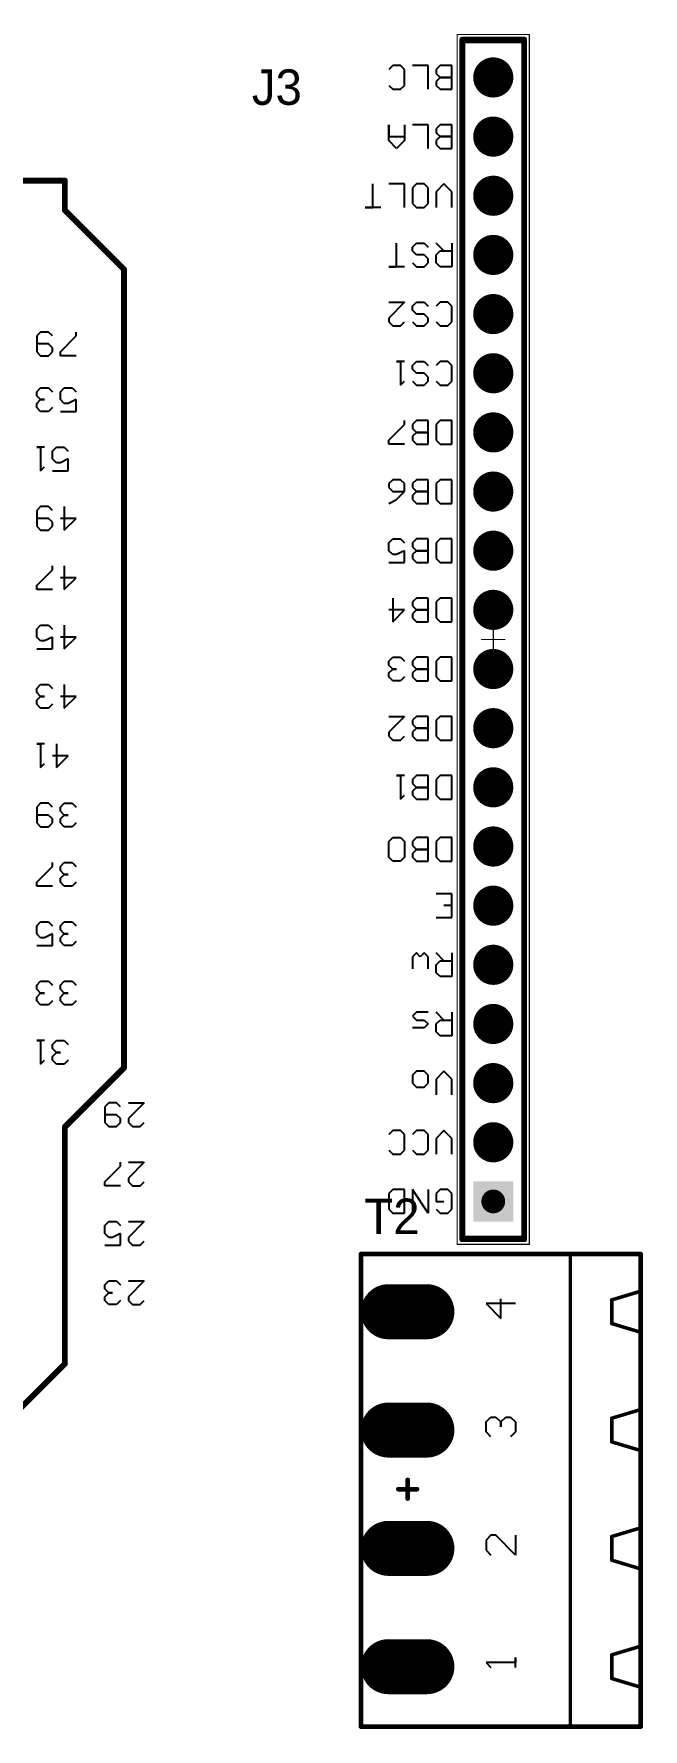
# Model space of a CAD drawing. Header units: millimetres. Extents: x 87 to 293, y -26 to 48.
# Drawn here: x 267.3 to 293.5, y -25.6 to 47.2 of the extents above; entities that cross this region are included whole.
import ezdxf

# ---------------------------------------------------------------- set-up
doc = ezdxf.new("R2010")
doc.units = ezdxf.units.MM
for name, color, linetype in [('BottomLayer', 5, 'Continuous'), ('BottomSolder', 6, 'Continuous'), ('Mechanical13', 56, 'Continuous'), ('Mechanical15', 56, 'Continuous'), ('MultiLayer', 9, 'Continuous'), ('PadHoleLayer', 156, 'Continuous'), ('TopLayer', 1, 'Continuous'), ('TopOverlay', 2, 'Continuous'), ('TopSolder', 216, 'Continuous')]:
    doc.layers.add(name, color=color, linetype=linetype)

# ---------------------------------------------------------------- blocks, each defined once
blk = doc.blocks.new('MSTB_2_5_4_G_5_08_5')
at = {"layer": 'BottomLayer', "const_width": 2.159}
for points in [[(-7.62, 0.826), (-7.62, -0.826)], [(-2.54, 0.826), (-2.54, -0.826)], [(2.54, 0.826), (2.54, -0.826)], [(7.62, 0.826), (7.62, -0.826)]]:
    blk.add_lwpolyline(points, dxfattribs=at)
at = {"layer": 'BottomLayer', "const_width": 1.079}
for points in [[(-8.16, 0.826, 1), (-7.08, 0.826, 1)], [(-3.08, 0.826, 1), (-2, 0.826, 1)], [(2, 0.826, 1), (3.08, 0.826, 1)], [(7.08, 0.826, 1), (8.16, 0.826, 1)], [(-8.16, -0.826, 1), (-7.08, -0.826, 1)], [(-3.08, -0.826, 1), (-2, -0.826, 1)], [(2, -0.826, 1), (3.08, -0.826, 1)], [(7.08, -0.826, 1), (8.16, -0.826, 1)]]:
    blk.add_lwpolyline(points, format="xyb", close=True, dxfattribs=at)
at = {"layer": 'BottomSolder', "const_width": 2.362}
for points in [[(-7.62, 0.826), (-7.62, -0.826)], [(-2.54, 0.826), (-2.54, -0.826)], [(2.54, 0.826), (2.54, -0.826)], [(7.62, 0.826), (7.62, -0.826)]]:
    blk.add_lwpolyline(points, dxfattribs=at)
at = {"layer": 'BottomSolder', "const_width": 1.181}
for points in [[(-8.211, 0.826, 1), (-7.029, 0.826, 1)], [(-3.131, 0.826, 1), (-1.949, 0.826, 1)], [(1.949, 0.826, 1), (3.131, 0.826, 1)], [(7.029, 0.826, 1), (8.211, 0.826, 1)], [(-8.211, -0.826, 1), (-7.029, -0.826, 1)], [(-3.131, -0.826, 1), (-1.949, -0.826, 1)], [(1.949, -0.826, 1), (3.131, -0.826, 1)], [(7.029, -0.826, 1), (8.211, -0.826, 1)]]:
    blk.add_lwpolyline(points, format="xyb", close=True, dxfattribs=at)
at = {"layer": 'Mechanical13', "const_width": 0.152}
for points in [[(-10.2, 2.032), (-10.2, -6.009)], [(-10.2, 2.032), (-8.255, 2.032)], [(-6.985, 2.032), (-3.175, 2.032)], [(-1.905, 2.032), (1.905, 2.032)], [(3.175, 2.032), (6.985, 2.032)], [(8.255, 2.032), (10.1, 2.032)], [(10.1, 2.032), (10.1, -5.909)], [(-10.2, -6.009), (-10.2, -10.033)], [(10.1, -5.909), (10.1, -10.033)], [(-10.1, -6.985), (10.1, -6.985)], [(-8.128, -8.763), (-8.509, -10.033)], [(-8.128, -8.763), (-7.112, -8.763)], [(-7.112, -8.763), (-6.731, -10.033)], [(-3.048, -8.763), (-3.429, -10.033)], [(-3.048, -8.763), (-2.032, -8.763)], [(-2.032, -8.763), (-1.651, -10.033)], [(2.032, -8.763), (1.651, -10.033)], [(2.032, -8.763), (3.048, -8.763)], [(3.048, -8.763), (3.429, -10.033)], [(7.112, -8.763), (6.731, -10.033)], [(7.112, -8.763), (8.128, -8.763)], [(8.128, -8.763), (8.509, -10.033)], [(-10.2, -10.033), (-8.509, -10.033)], [(-8.509, -10.033), (-6.731, -10.033)], [(-6.731, -10.033), (-3.429, -10.033)], [(-3.429, -10.033), (-1.651, -10.033)], [(-1.651, -10.033), (1.651, -10.033)], [(1.651, -10.033), (3.429, -10.033)], [(3.429, -10.033), (6.731, -10.033)], [(6.731, -10.033), (8.509, -10.033)], [(8.509, -10.033), (10.1, -10.033)]]:
    blk.add_lwpolyline(points, dxfattribs=at)
at = {"layer": 'Mechanical13', "const_width": 0.0762}
for points in [[(-10.238, 2.032, 1), (-10.162, 2.032, 1)], [(-10.238, 2.032, 1), (-10.162, 2.032, 1)], [(-8.293, 2.032, 1), (-8.217, 2.032, 1)], [(-7.023, 2.032, 1), (-6.947, 2.032, 1)], [(-3.213, 2.032, 1), (-3.137, 2.032, 1)], [(-1.943, 2.032, 1), (-1.867, 2.032, 1)], [(1.867, 2.032, 1), (1.943, 2.032, 1)], [(3.137, 2.032, 1), (3.213, 2.032, 1)], [(6.947, 2.032, 1), (7.023, 2.032, 1)], [(8.217, 2.032, 1), (8.293, 2.032, 1)], [(10.062, 2.032, 1), (10.138, 2.032, 1)], [(10.062, 2.032, 1), (10.138, 2.032, 1)], [(-10.238, -6.009, 1), (-10.162, -6.009, 1)], [(-10.238, -6.009, 1), (-10.162, -6.009, 1)], [(10.062, -5.909, 1), (10.138, -5.909, 1)], [(10.062, -5.909, 1), (10.138, -5.909, 1)], [(-10.138, -6.985, 1), (-10.062, -6.985, 1)], [(10.062, -6.985, 1), (10.138, -6.985, 1)], [(-8.166, -8.763, 1), (-8.09, -8.763, 1)], [(-8.166, -8.763, 1), (-8.09, -8.763, 1)], [(-7.15, -8.763, 1), (-7.074, -8.763, 1)], [(-7.15, -8.763, 1), (-7.074, -8.763, 1)], [(-3.086, -8.763, 1), (-3.01, -8.763, 1)], [(-3.086, -8.763, 1), (-3.01, -8.763, 1)], [(-2.07, -8.763, 1), (-1.994, -8.763, 1)], [(-2.07, -8.763, 1), (-1.994, -8.763, 1)], [(1.994, -8.763, 1), (2.07, -8.763, 1)], [(1.994, -8.763, 1), (2.07, -8.763, 1)], [(3.01, -8.763, 1), (3.086, -8.763, 1)], [(3.01, -8.763, 1), (3.086, -8.763, 1)], [(7.074, -8.763, 1), (7.15, -8.763, 1)], [(7.074, -8.763, 1), (7.15, -8.763, 1)], [(8.09, -8.763, 1), (8.166, -8.763, 1)], [(8.09, -8.763, 1), (8.166, -8.763, 1)], [(-10.238, -10.033, 1), (-10.162, -10.033, 1)], [(-10.238, -10.033, 1), (-10.162, -10.033, 1)], [(-8.547, -10.033, 1), (-8.471, -10.033, 1)], [(-8.547, -10.033, 1), (-8.471, -10.033, 1)], [(-8.547, -10.033, 1), (-8.471, -10.033, 1)], [(-6.769, -10.033, 1), (-6.693, -10.033, 1)], [(-6.769, -10.033, 1), (-6.693, -10.033, 1)], [(-6.769, -10.033, 1), (-6.693, -10.033, 1)], [(-3.467, -10.033, 1), (-3.391, -10.033, 1)], [(-3.467, -10.033, 1), (-3.391, -10.033, 1)], [(-3.467, -10.033, 1), (-3.391, -10.033, 1)], [(-1.689, -10.033, 1), (-1.613, -10.033, 1)], [(-1.689, -10.033, 1), (-1.613, -10.033, 1)], [(-1.689, -10.033, 1), (-1.613, -10.033, 1)], [(1.613, -10.033, 1), (1.689, -10.033, 1)], [(1.613, -10.033, 1), (1.689, -10.033, 1)], [(1.613, -10.033, 1), (1.689, -10.033, 1)], [(3.391, -10.033, 1), (3.467, -10.033, 1)], [(3.391, -10.033, 1), (3.467, -10.033, 1)], [(3.391, -10.033, 1), (3.467, -10.033, 1)], [(6.693, -10.033, 1), (6.769, -10.033, 1)], [(6.693, -10.033, 1), (6.769, -10.033, 1)], [(6.693, -10.033, 1), (6.769, -10.033, 1)], [(8.471, -10.033, 1), (8.547, -10.033, 1)], [(8.471, -10.033, 1), (8.547, -10.033, 1)], [(8.471, -10.033, 1), (8.547, -10.033, 1)], [(10.062, -10.033, 1), (10.138, -10.033, 1)], [(10.062, -10.033, 1), (10.138, -10.033, 1)]]:
    blk.add_lwpolyline(points, format="xyb", close=True, dxfattribs=at)
at = {"layer": 'Mechanical15', "const_width": 0.2}
for points in [[(-10.2, 2), (10.1, 2)], [(-10.2, 2), (-10.2, -10)], [(10.1, 2), (10.1, -10)], [(-0.4, 0), (0.4, 0)], [(0, 0.4), (0, -0.4)], [(-10.2, -10), (10.1, -10)]]:
    blk.add_lwpolyline(points, dxfattribs=at)
at = {"layer": 'Mechanical15', "const_width": 0.1}
for points in [[(-10.25, 2, 1), (-10.15, 2, 1)], [(-10.25, 2, 1), (-10.15, 2, 1)], [(10.05, 2, 1), (10.15, 2, 1)], [(10.05, 2, 1), (10.15, 2, 1)], [(-0.45, 0, 1), (-0.35, 0, 1)], [(-0.05, 0.4, 1), (0.05, 0.4, 1)], [(0.35, 0, 1), (0.45, 0, 1)], [(-0.05, -0.4, 1), (0.05, -0.4, 1)], [(-10.25, -10, 1), (-10.15, -10, 1)], [(-10.25, -10, 1), (-10.15, -10, 1)], [(10.05, -10, 1), (10.15, -10, 1)], [(10.05, -10, 1), (10.15, -10, 1)]]:
    blk.add_lwpolyline(points, format="xyb", close=True, dxfattribs=at)
at = {"layer": 'MultiLayer', "const_width": 2.159}
for points in [[(-7.62, 0.826), (-7.62, -0.826)], [(-2.54, 0.826), (-2.54, -0.826)], [(2.54, 0.826), (2.54, -0.826)], [(7.62, 0.826), (7.62, -0.826)]]:
    blk.add_lwpolyline(points, dxfattribs=at)
at = {"layer": 'MultiLayer', "const_width": 1.079}
for points in [[(-8.16, 0.826, 1), (-7.08, 0.826, 1)], [(-3.08, 0.826, 1), (-2, 0.826, 1)], [(2, 0.826, 1), (3.08, 0.826, 1)], [(7.08, 0.826, 1), (8.16, 0.826, 1)], [(-8.16, -0.826, 1), (-7.08, -0.826, 1)], [(-3.08, -0.826, 1), (-2, -0.826, 1)], [(2, -0.826, 1), (3.08, -0.826, 1)], [(7.08, -0.826, 1), (8.16, -0.826, 1)]]:
    blk.add_lwpolyline(points, format="xyb", close=True, dxfattribs=at)
at = {"layer": 'PadHoleLayer', "const_width": 0.762}
for points in [[(-8.001, 0, 1), (-7.239, 0, 1)], [(-2.921, 0, 1), (-2.159, 0, 1)], [(2.159, 0, 1), (2.921, 0, 1)], [(7.239, 0, 1), (8.001, 0, 1)]]:
    blk.add_lwpolyline(points, format="xyb", close=True, dxfattribs=at)
at = {"layer": 'TopLayer', "const_width": 2.159}
for points in [[(-7.62, 0.826), (-7.62, -0.826)], [(-2.54, 0.826), (-2.54, -0.826)], [(2.54, 0.826), (2.54, -0.826)], [(7.62, 0.826), (7.62, -0.826)]]:
    blk.add_lwpolyline(points, dxfattribs=at)
at = {"layer": 'TopLayer', "const_width": 1.079}
for points in [[(-8.16, 0.826, 1), (-7.08, 0.826, 1)], [(-3.08, 0.826, 1), (-2, 0.826, 1)], [(2, 0.826, 1), (3.08, 0.826, 1)], [(7.08, 0.826, 1), (8.16, 0.826, 1)], [(-8.16, -0.826, 1), (-7.08, -0.826, 1)], [(-3.08, -0.826, 1), (-2, -0.826, 1)], [(2, -0.826, 1), (3.08, -0.826, 1)], [(7.08, -0.826, 1), (8.16, -0.826, 1)]]:
    blk.add_lwpolyline(points, format="xyb", close=True, dxfattribs=at)
at = {"layer": 'TopOverlay'}
for p, q in [((-7.44, -3.365), (-7.652, -3.577)), ((-7.44, -4.635), (-7.44, -3.365)), ((-2.614, -3.365), (-2.826, -3.577)), ((-2.191, -3.365), (-2.614, -3.365)), ((-1.98, -3.577), (-2.191, -3.365)), ((-1.98, -3.789), (-1.98, -3.577)), ((2.254, -3.577), (2.466, -3.365)), ((2.466, -3.365), (2.889, -3.365)), ((2.889, -3.365), (3.1, -3.577)), ((3.1, -3.577), (3.1, -3.789)), ((7.969, -3.365), (7.334, -4)), ((7.969, -4.635), (7.969, -3.365)), ((-2.826, -4.635), (-1.98, -3.789)), ((2.889, -4), (2.677, -4)), ((2.677, -4), (2.889, -4)), ((3.1, -3.789), (2.889, -4)), ((2.889, -4), (3.1, -4.212)), ((3.1, -4.212), (3.1, -4.423)), ((7.334, -4), (8.18, -4)), ((-7.652, -4.635), (-7.229, -4.635)), ((-7.229, -4.635), (-7.44, -4.635)), ((-1.98, -4.635), (-2.826, -4.635)), ((2.466, -4.635), (2.254, -4.423)), ((2.889, -4.635), (2.466, -4.635)), ((3.1, -4.423), (2.889, -4.635))]:
    blk.add_line(p, q, dxfattribs=at)
at = {"layer": 'TopOverlay', "const_width": 0.152}
for points in [[(-10.2, 2.032), (-8.255, 2.032)], [(-10.2, 2.032), (-10.2, -6.009)], [(-6.985, 2.032), (-3.175, 2.032)], [(-1.905, 2.032), (1.905, 2.032)], [(3.175, 2.032), (6.985, 2.032)], [(8.255, 2.032), (10.1, 2.032)], [(10.1, 2.032), (10.1, -5.909)]]:
    blk.add_lwpolyline(points, dxfattribs=at)
at = {"layer": 'TopOverlay', "const_width": 0.0762}
for points in [[(-10.238, 2.032, 1), (-10.162, 2.032, 1)], [(-10.238, 2.032, 1), (-10.162, 2.032, 1)], [(-8.293, 2.032, 1), (-8.217, 2.032, 1)], [(-7.023, 2.032, 1), (-6.947, 2.032, 1)], [(-3.213, 2.032, 1), (-3.137, 2.032, 1)], [(-1.943, 2.032, 1), (-1.867, 2.032, 1)], [(1.867, 2.032, 1), (1.943, 2.032, 1)], [(3.137, 2.032, 1), (3.213, 2.032, 1)], [(6.947, 2.032, 1), (7.023, 2.032, 1)], [(8.217, 2.032, 1), (8.293, 2.032, 1)], [(10.062, 2.032, 1), (10.138, 2.032, 1)], [(10.062, 2.032, 1), (10.138, 2.032, 1)], [(-10.238, -6.009, 1), (-10.162, -6.009, 1)], [(10.062, -5.909, 1), (10.138, -5.909, 1)]]:
    blk.add_lwpolyline(points, format="xyb", close=True, dxfattribs=at)
at = {"layer": 'TopSolder', "const_width": 2.362}
for points in [[(-7.62, 0.826), (-7.62, -0.826)], [(-2.54, 0.826), (-2.54, -0.826)], [(2.54, 0.826), (2.54, -0.826)], [(7.62, 0.826), (7.62, -0.826)]]:
    blk.add_lwpolyline(points, dxfattribs=at)
at = {"layer": 'TopSolder', "const_width": 1.181}
for points in [[(-8.211, 0.826, 1), (-7.029, 0.826, 1)], [(-3.131, 0.826, 1), (-1.949, 0.826, 1)], [(1.949, 0.826, 1), (3.131, 0.826, 1)], [(7.029, 0.826, 1), (8.211, 0.826, 1)], [(-8.211, -0.826, 1), (-7.029, -0.826, 1)], [(-3.131, -0.826, 1), (-1.949, -0.826, 1)], [(1.949, -0.826, 1), (3.131, -0.826, 1)], [(7.029, -0.826, 1), (8.211, -0.826, 1)]]:
    blk.add_lwpolyline(points, format="xyb", close=True, dxfattribs=at)
blk = doc.blocks.new('MEGA2560_8')
at = {"layer": 'TopOverlay'}
for p, q in [((-40.546, 22.095), (-40.715, 21.926)), ((-40.207, 22.095), (-40.546, 22.095)), ((-40.038, 21.926), (-40.207, 22.095)), ((-40.038, 21.757), (-40.038, 21.926)), ((-39.699, 21.926), (-39.53, 22.095)), ((-39.53, 22.095), (-39.191, 22.095)), ((-39.191, 22.095), (-39.022, 21.926)), ((-39.022, 21.926), (-39.022, 21.757)), ((-40.715, 21.08), (-40.038, 21.757)), ((-39.53, 21.08), (-39.699, 21.249)), ((-39.191, 21.587), (-39.361, 21.587)), ((-39.361, 21.587), (-39.191, 21.587)), ((-39.022, 21.757), (-39.191, 21.587)), ((-39.191, 21.587), (-39.022, 21.418)), ((-39.022, 21.249), (-39.191, 21.08)), ((-39.022, 21.418), (-39.022, 21.249)), ((-40.038, 21.08), (-40.715, 21.08)), ((-39.191, 21.08), (-39.53, 21.08)), ((-40.546, 19.547), (-40.715, 19.378)), ((-40.715, 18.532), (-40.038, 19.209)), ((-40.207, 19.547), (-40.546, 19.547)), ((-40.038, 19.378), (-40.207, 19.547)), ((-40.038, 19.209), (-40.038, 19.378)), ((-39.022, 19.547), (-39.699, 19.547)), ((-39.699, 19.547), (-39.699, 19.039)), ((-39.699, 19.039), (-39.361, 19.209)), ((-39.361, 19.209), (-39.191, 19.209)), ((-39.191, 19.209), (-39.022, 19.039)), ((-39.022, 19.039), (-39.022, 18.701)), ((-40.038, 18.532), (-40.715, 18.532)), ((-39.53, 18.532), (-39.699, 18.701)), ((-39.191, 18.532), (-39.53, 18.532)), ((-39.022, 18.701), (-39.191, 18.532)), ((-40.546, 16.999), (-40.715, 16.83)), ((-40.207, 16.999), (-40.546, 16.999)), ((-40.038, 16.83), (-40.207, 16.999)), ((-40.038, 16.661), (-40.038, 16.83)), ((-39.699, 16.999), (-39.022, 16.999)), ((-39.022, 16.83), (-39.699, 16.153)), ((-39.022, 16.999), (-39.022, 16.83)), ((-40.715, 15.984), (-40.038, 16.661)), ((-39.699, 16.153), (-39.699, 15.984)), ((-40.038, 15.984), (-40.715, 15.984)), ((-40.546, 14.451), (-40.715, 14.282)), ((-40.715, 13.436), (-40.038, 14.113)), ((-40.207, 14.451), (-40.546, 14.451)), ((-40.038, 14.282), (-40.207, 14.451)), ((-40.038, 14.113), (-40.038, 14.282)), ((-39.53, 14.451), (-39.699, 14.282)), ((-39.699, 14.282), (-39.699, 14.113)), ((-39.699, 14.113), (-39.53, 13.944)), ((-39.191, 14.451), (-39.53, 14.451)), ((-39.53, 13.944), (-39.022, 13.944)), ((-39.022, 14.282), (-39.191, 14.451)), ((-39.022, 13.605), (-39.022, 14.282)), ((-40.038, 13.436), (-40.715, 13.436)), ((-39.699, 13.605), (-39.53, 13.436)), ((-39.53, 13.436), (-39.191, 13.436)), ((-39.191, 13.436), (-39.022, 13.605)), ((-37.455, 11.607), (-37.286, 11.777)), ((-37.286, 11.777), (-36.948, 11.777)), ((-36.948, 11.777), (-36.778, 11.607)), ((-36.27, 11.777), (-36.44, 11.607)), ((-36.27, 10.761), (-36.27, 11.777)), ((-37.286, 10.761), (-37.455, 10.93)), ((-36.948, 11.269), (-37.117, 11.269)), ((-37.117, 11.269), (-36.948, 11.269)), ((-36.778, 11.438), (-36.948, 11.269)), ((-36.948, 11.269), (-36.778, 11.099)), ((-36.778, 10.93), (-36.948, 10.761)), ((-36.778, 11.607), (-36.778, 11.438)), ((-36.778, 11.099), (-36.778, 10.93)), ((-36.948, 10.761), (-37.286, 10.761)), ((-36.44, 10.761), (-36.101, 10.761)), ((-36.101, 10.761), (-36.27, 10.761)), ((-37.794, 9.059), (-37.625, 9.229)), ((-37.625, 9.229), (-37.286, 9.229)), ((-37.286, 9.229), (-37.117, 9.059)), ((-37.117, 8.89), (-37.286, 8.721)), ((-37.117, 9.059), (-37.117, 8.89)), ((-36.778, 9.059), (-36.609, 9.229)), ((-36.609, 9.229), (-36.27, 9.229)), ((-36.27, 9.229), (-36.101, 9.059)), ((-36.101, 8.89), (-36.27, 8.721)), ((-36.101, 9.059), (-36.101, 8.89)), ((-37.625, 8.213), (-37.794, 8.382)), ((-37.286, 8.213), (-37.625, 8.213)), ((-37.286, 8.721), (-37.455, 8.721)), ((-37.455, 8.721), (-37.286, 8.721)), ((-37.286, 8.721), (-37.117, 8.551)), ((-37.117, 8.382), (-37.286, 8.213)), ((-37.117, 8.551), (-37.117, 8.382)), ((-36.609, 8.213), (-36.778, 8.382)), ((-36.27, 8.213), (-36.609, 8.213)), ((-36.27, 8.721), (-36.44, 8.721)), ((-36.44, 8.721), (-36.27, 8.721)), ((-36.27, 8.721), (-36.101, 8.551)), ((-36.101, 8.382), (-36.27, 8.213)), ((-36.101, 8.551), (-36.101, 8.382)), ((-37.794, 6.511), (-37.625, 6.681)), ((-37.625, 6.681), (-37.286, 6.681)), ((-37.286, 6.681), (-37.117, 6.511)), ((-36.101, 6.681), (-36.778, 6.681)), ((-36.778, 6.681), (-36.778, 6.173)), ((-37.625, 5.665), (-37.794, 5.834)), ((-37.286, 6.173), (-37.455, 6.173)), ((-37.455, 6.173), (-37.286, 6.173)), ((-37.117, 6.342), (-37.286, 6.173)), ((-37.286, 6.173), (-37.117, 6.004)), ((-37.117, 5.834), (-37.286, 5.665)), ((-37.117, 6.511), (-37.117, 6.342)), ((-37.117, 6.004), (-37.117, 5.834)), ((-36.778, 6.173), (-36.44, 6.342)), ((-36.609, 5.665), (-36.778, 5.834)), ((-36.44, 6.342), (-36.27, 6.342)), ((-36.27, 6.342), (-36.101, 6.173)), ((-36.101, 5.834), (-36.27, 5.665)), ((-36.101, 6.173), (-36.101, 5.834)), ((-37.286, 5.665), (-37.625, 5.665)), ((-36.27, 5.665), (-36.609, 5.665)), ((-37.794, 3.963), (-37.625, 4.133)), ((-37.625, 4.133), (-37.286, 4.133)), ((-37.286, 4.133), (-37.117, 3.963)), ((-37.117, 3.794), (-37.286, 3.625)), ((-37.117, 3.963), (-37.117, 3.794)), ((-36.778, 4.133), (-36.101, 4.133)), ((-36.101, 3.963), (-36.778, 3.286)), ((-36.101, 4.133), (-36.101, 3.963)), ((-37.625, 3.117), (-37.794, 3.286)), ((-37.286, 3.117), (-37.625, 3.117)), ((-37.286, 3.625), (-37.455, 3.625)), ((-37.455, 3.625), (-37.286, 3.625)), ((-37.286, 3.625), (-37.117, 3.456)), ((-37.117, 3.286), (-37.286, 3.117)), ((-37.117, 3.456), (-37.117, 3.286)), ((-36.778, 3.286), (-36.778, 3.117)), ((-37.794, 1.415), (-37.625, 1.585)), ((-37.625, 1.585), (-37.286, 1.585)), ((-37.286, 1.585), (-37.117, 1.415)), ((-36.609, 1.585), (-36.778, 1.415)), ((-36.27, 1.585), (-36.609, 1.585)), ((-36.101, 1.415), (-36.27, 1.585)), ((-37.625, 0.569), (-37.794, 0.738)), ((-37.286, 1.077), (-37.455, 1.077)), ((-37.455, 1.077), (-37.286, 1.077)), ((-37.117, 1.246), (-37.286, 1.077)), ((-37.286, 1.077), (-37.117, 0.908)), ((-37.117, 0.738), (-37.286, 0.569)), ((-37.117, 1.415), (-37.117, 1.246)), ((-37.117, 0.908), (-37.117, 0.738)), ((-36.778, 1.415), (-36.778, 1.246)), ((-36.778, 1.246), (-36.609, 1.077)), ((-36.778, 0.738), (-36.609, 0.569)), ((-36.609, 1.077), (-36.101, 1.077)), ((-36.27, 0.569), (-36.101, 0.738)), ((-36.101, 0.738), (-36.101, 1.415)), ((-37.286, 0.569), (-37.625, 0.569)), ((-36.609, 0.569), (-36.27, 0.569)), ((-36.948, -0.963), (-37.455, -1.471)), ((-36.948, -1.979), (-36.948, -0.963)), ((-36.27, -0.963), (-36.44, -1.132)), ((-36.27, -1.979), (-36.27, -0.963)), ((-37.455, -1.471), (-36.778, -1.471)), ((-36.44, -1.979), (-36.101, -1.979)), ((-36.101, -1.979), (-36.27, -1.979)), ((-37.286, -3.511), (-37.794, -4.019)), ((-37.286, -4.527), (-37.286, -3.511)), ((-36.778, -3.68), (-36.609, -3.511)), ((-36.609, -3.511), (-36.27, -3.511)), ((-36.27, -3.511), (-36.101, -3.68)), ((-37.794, -4.019), (-37.117, -4.019)), ((-36.609, -4.527), (-36.778, -4.357)), ((-36.27, -4.019), (-36.44, -4.019)), ((-36.44, -4.019), (-36.27, -4.019)), ((-36.101, -3.85), (-36.27, -4.019)), ((-36.27, -4.019), (-36.101, -4.188)), ((-36.101, -4.357), (-36.27, -4.527)), ((-36.101, -3.68), (-36.101, -3.85)), ((-36.101, -4.188), (-36.101, -4.357)), ((-36.27, -4.527), (-36.609, -4.527)), ((-37.286, -6.059), (-37.794, -6.567)), ((-37.286, -7.075), (-37.286, -6.059)), ((-36.101, -6.059), (-36.778, -6.059)), ((-36.778, -6.059), (-36.778, -6.567)), ((-36.778, -6.567), (-36.44, -6.398)), ((-36.44, -6.398), (-36.27, -6.398)), ((-36.27, -6.398), (-36.101, -6.567)), ((-37.794, -6.567), (-37.117, -6.567)), ((-36.609, -7.075), (-36.778, -6.905)), ((-36.27, -7.075), (-36.609, -7.075)), ((-36.101, -6.905), (-36.27, -7.075)), ((-36.101, -6.567), (-36.101, -6.905)), ((-37.286, -8.607), (-37.794, -9.115)), ((-37.286, -9.623), (-37.286, -8.607)), ((-36.778, -8.607), (-36.101, -8.607)), ((-36.101, -8.607), (-36.101, -8.776)), ((-37.794, -9.115), (-37.117, -9.115)), ((-36.101, -8.776), (-36.778, -9.453)), ((-36.778, -9.453), (-36.778, -9.623)), ((-37.286, -11.155), (-37.794, -11.663)), ((-37.286, -12.171), (-37.286, -11.155)), ((-36.609, -11.155), (-36.778, -11.324)), ((-36.778, -11.324), (-36.778, -11.493)), ((-36.778, -11.493), (-36.609, -11.663)), ((-36.27, -11.155), (-36.609, -11.155)), ((-36.101, -11.324), (-36.27, -11.155)), ((-36.101, -12.001), (-36.101, -11.324)), ((-37.794, -11.663), (-37.117, -11.663)), ((-36.778, -12.001), (-36.609, -12.171)), ((-36.609, -11.663), (-36.101, -11.663)), ((-36.609, -12.171), (-36.27, -12.171)), ((-36.27, -12.171), (-36.101, -12.001)), ((-36.778, -13.703), (-37.455, -13.703)), ((-37.455, -13.703), (-37.455, -14.211)), ((-36.27, -13.703), (-36.44, -13.872)), ((-36.27, -14.719), (-36.27, -13.703)), ((-37.455, -14.211), (-37.117, -14.041)), ((-37.286, -14.719), (-37.455, -14.549)), ((-37.117, -14.041), (-36.948, -14.041)), ((-36.948, -14.041), (-36.778, -14.211)), ((-36.778, -14.549), (-36.948, -14.719)), ((-36.778, -14.211), (-36.778, -14.549)), ((-36.948, -14.719), (-37.286, -14.719)), ((-36.44, -14.719), (-36.101, -14.719)), ((-36.101, -14.719), (-36.27, -14.719)), ((-37.117, -16.251), (-37.794, -16.251)), ((-37.794, -16.251), (-37.794, -16.759)), ((-37.794, -16.759), (-37.455, -16.589)), ((-37.455, -16.589), (-37.286, -16.589)), ((-37.286, -16.589), (-37.117, -16.759)), ((-36.778, -16.42), (-36.609, -16.251)), ((-36.609, -16.251), (-36.27, -16.251)), ((-36.27, -16.251), (-36.101, -16.42)), ((-36.101, -16.589), (-36.27, -16.759)), ((-36.101, -16.42), (-36.101, -16.589)), ((-37.625, -17.266), (-37.794, -17.097)), ((-37.286, -17.266), (-37.625, -17.266)), ((-37.117, -17.097), (-37.286, -17.266)), ((-37.117, -16.759), (-37.117, -17.097)), ((-36.609, -17.266), (-36.778, -17.097)), ((-36.27, -17.266), (-36.609, -17.266)), ((-36.27, -16.759), (-36.44, -16.759)), ((-36.44, -16.759), (-36.27, -16.759)), ((-36.27, -16.759), (-36.101, -16.928)), ((-36.101, -17.097), (-36.27, -17.266)), ((-36.101, -16.928), (-36.101, -17.097)), ((-37.794, -18.646), (-37.117, -18.646)), ((-37.117, -18.816), (-37.794, -19.493)), ((-37.117, -18.646), (-37.117, -18.816)), ((-36.609, -18.646), (-36.778, -18.816)), ((-36.778, -18.816), (-36.778, -18.985)), ((-36.27, -18.646), (-36.609, -18.646)), ((-36.101, -18.816), (-36.27, -18.646)), ((-36.101, -19.493), (-36.101, -18.816)), ((-37.794, -19.493), (-37.794, -19.662)), ((-36.778, -18.985), (-36.609, -19.154)), ((-36.778, -19.493), (-36.609, -19.662)), ((-36.609, -19.154), (-36.101, -19.154)), ((-36.27, -19.662), (-36.101, -19.493)), ((-36.609, -19.662), (-36.27, -19.662))]:
    blk.add_line(p, q, dxfattribs=at)
at = {"layer": 'TopOverlay', "const_width": 0.254}
for points in [[(-34.77, 27.179), (-37.31, 24.639)], [(-37.31, 24.639), (-37.31, 14.479)], [(-37.31, 14.469), (-39.85, 11.929)], [(-39.85, 11.929), (-39.85, -22.351)], [(-37.31, -24.891), (-39.85, -22.351)], [(-37.31, -24.891), (-37.31, -26.161)], [(60.11, -26.161), (-37.31, -26.161)]]:
    blk.add_lwpolyline(points, dxfattribs=at)
at = {"layer": 'TopOverlay', "const_width": 0.127}
for points in [[(-37.374, 24.639, 1), (-37.247, 24.639, 1)], [(-37.374, 24.639, 1), (-37.247, 24.639, 1)], [(-37.374, 14.479, 1), (-37.247, 14.479, 1)], [(-37.374, 14.469, 1), (-37.247, 14.469, 1)], [(-39.914, 11.929, 1), (-39.787, 11.929, 1)], [(-39.914, 11.929, 1), (-39.787, 11.929, 1)], [(-39.914, -22.351, 1), (-39.787, -22.351, 1)], [(-39.914, -22.351, 1), (-39.787, -22.351, 1)], [(-37.374, -24.891, 1), (-37.247, -24.891, 1)], [(-37.374, -24.891, 1), (-37.247, -24.891, 1)], [(-37.374, -26.161, 1), (-37.247, -26.161, 1)], [(-37.374, -26.161, 1), (-37.247, -26.161, 1)]]:
    blk.add_lwpolyline(points, format="xyb", close=True, dxfattribs=at)
blk = doc.blocks.new('LCD_S______9')
at = {"layer": 'BottomLayer', "const_width": 0.76}
for points in [[(-21.97, 0, 1), (-21.21, 0, 1)], [(-19.43, 0, 1), (-18.67, 0, 1)], [(-16.89, 0, 1), (-16.13, 0, 1)], [(-14.35, 0, 1), (-13.59, 0, 1)], [(-11.81, 0, 1), (-11.05, 0, 1)], [(-9.27, 0, 1), (-8.51, 0, 1)], [(-6.73, 0, 1), (-5.97, 0, 1)], [(-4.19, 0, 1), (-3.43, 0, 1)], [(-1.65, 0, 1), (-0.89, 0, 1)], [(0.89, 0, 1), (1.65, 0, 1)], [(3.43, 0, 1), (4.19, 0, 1)], [(5.97, 0, 1), (6.73, 0, 1)], [(8.51, 0, 1), (9.27, 0, 1)], [(11.05, 0, 1), (11.81, 0, 1)], [(13.59, 0, 1), (14.35, 0, 1)], [(16.13, 0, 1), (16.89, 0, 1)], [(18.67, 0, 1), (19.43, 0, 1)], [(21.21, 0, 1), (21.97, 0, 1)], [(23.75, 0, 1), (24.51, 0, 1)]]:
    blk.add_lwpolyline(points, format="xyb", close=True, dxfattribs=at)
at = {"layer": 'BottomLayer'}
blk.add_solid([(-24.89, -0.76), (-23.37, -0.76), (-24.89, 0.76), (-23.37, 0.76)], dxfattribs=at)
at = {"layer": 'BottomSolder', "const_width": 0.862}
for points in [[(-22.021, 0, 1), (-21.159, 0, 1)], [(-19.481, 0, 1), (-18.619, 0, 1)], [(-16.941, 0, 1), (-16.079, 0, 1)], [(-14.401, 0, 1), (-13.539, 0, 1)], [(-11.861, 0, 1), (-10.999, 0, 1)], [(-9.321, 0, 1), (-8.459, 0, 1)], [(-6.781, 0, 1), (-5.919, 0, 1)], [(-4.241, 0, 1), (-3.379, 0, 1)], [(-1.701, 0, 1), (-0.839, 0, 1)], [(0.839, 0, 1), (1.701, 0, 1)], [(3.379, 0, 1), (4.241, 0, 1)], [(5.919, 0, 1), (6.781, 0, 1)], [(8.459, 0, 1), (9.321, 0, 1)], [(10.999, 0, 1), (11.861, 0, 1)], [(13.539, 0, 1), (14.401, 0, 1)], [(16.079, 0, 1), (16.941, 0, 1)], [(18.619, 0, 1), (19.481, 0, 1)], [(21.159, 0, 1), (22.021, 0, 1)], [(23.699, 0, 1), (24.561, 0, 1)]]:
    blk.add_lwpolyline(points, format="xyb", close=True, dxfattribs=at)
at = {"layer": 'BottomSolder'}
blk.add_solid([(-24.992, -0.862), (-23.268, -0.862), (-24.992, 0.862), (-23.268, 0.862)], dxfattribs=at)
at = {"layer": 'Mechanical13', "const_width": 0.1}
for points in [[(-25.65, 1.25), (-25.65, -1.25)], [(-25.65, 1.25), (25.65, 1.25)], [(25.65, 1.25), (25.65, -1.25)], [(-25.65, -1.25), (25.65, -1.25)]]:
    blk.add_lwpolyline(points, dxfattribs=at)
at = {"layer": 'Mechanical13', "const_width": 0.05}
for points in [[(-25.675, 1.25, 1), (-25.625, 1.25, 1)], [(-25.675, 1.25, 1), (-25.625, 1.25, 1)], [(25.625, 1.25, 1), (25.675, 1.25, 1)], [(25.625, 1.25, 1), (25.675, 1.25, 1)], [(-25.675, -1.25, 1), (-25.625, -1.25, 1)], [(-25.675, -1.25, 1), (-25.625, -1.25, 1)], [(25.625, -1.25, 1), (25.675, -1.25, 1)], [(25.625, -1.25, 1), (25.675, -1.25, 1)]]:
    blk.add_lwpolyline(points, format="xyb", close=True, dxfattribs=at)
at = {"layer": 'Mechanical15', "const_width": 0.05}
for points in [[(-25.975, 1.55), (-25.975, -1.55)], [(-25.975, 1.55), (25.975, 1.55)], [(25.975, 1.55), (25.975, -1.55)], [(-0.5, 0), (0.5, 0)], [(0, 0.5), (0, -0.5)], [(-25.975, -1.55), (25.975, -1.55)]]:
    blk.add_lwpolyline(points, dxfattribs=at)
at = {"layer": 'Mechanical15', "const_width": 0.025}
for points in [[(-25.987, 1.55, 1), (-25.963, 1.55, 1)], [(-25.987, 1.55, 1), (-25.963, 1.55, 1)], [(25.963, 1.55, 1), (25.987, 1.55, 1)], [(25.963, 1.55, 1), (25.987, 1.55, 1)], [(-0.512, 0, 1), (-0.487, 0, 1)], [(-0.012, 0.5, 1), (0.012, 0.5, 1)], [(0.487, 0, 1), (0.512, 0, 1)], [(-0.012, -0.5, 1), (0.012, -0.5, 1)], [(-25.987, -1.55, 1), (-25.963, -1.55, 1)], [(-25.987, -1.55, 1), (-25.963, -1.55, 1)], [(25.963, -1.55, 1), (25.987, -1.55, 1)], [(25.963, -1.55, 1), (25.987, -1.55, 1)]]:
    blk.add_lwpolyline(points, format="xyb", close=True, dxfattribs=at)
at = {"layer": 'MultiLayer', "const_width": 0.76}
for points in [[(-21.97, 0, 1), (-21.21, 0, 1)], [(-19.43, 0, 1), (-18.67, 0, 1)], [(-16.89, 0, 1), (-16.13, 0, 1)], [(-14.35, 0, 1), (-13.59, 0, 1)], [(-11.81, 0, 1), (-11.05, 0, 1)], [(-9.27, 0, 1), (-8.51, 0, 1)], [(-6.73, 0, 1), (-5.97, 0, 1)], [(-4.19, 0, 1), (-3.43, 0, 1)], [(-1.65, 0, 1), (-0.89, 0, 1)], [(0.89, 0, 1), (1.65, 0, 1)], [(3.43, 0, 1), (4.19, 0, 1)], [(5.97, 0, 1), (6.73, 0, 1)], [(8.51, 0, 1), (9.27, 0, 1)], [(11.05, 0, 1), (11.81, 0, 1)], [(13.59, 0, 1), (14.35, 0, 1)], [(16.13, 0, 1), (16.89, 0, 1)], [(18.67, 0, 1), (19.43, 0, 1)], [(21.21, 0, 1), (21.97, 0, 1)], [(23.75, 0, 1), (24.51, 0, 1)]]:
    blk.add_lwpolyline(points, format="xyb", close=True, dxfattribs=at)
at = {"layer": 'MultiLayer'}
blk.add_solid([(-24.89, -0.76), (-23.37, -0.76), (-24.89, 0.76), (-23.37, 0.76)], dxfattribs=at)
at = {"layer": 'PadHoleLayer', "const_width": 0.51}
for points in [[(-24.385, 0, 1), (-23.875, 0, 1)], [(-21.845, 0, 1), (-21.335, 0, 1)], [(-19.305, 0, 1), (-18.795, 0, 1)], [(-16.765, 0, 1), (-16.255, 0, 1)], [(-14.225, 0, 1), (-13.715, 0, 1)], [(-11.685, 0, 1), (-11.175, 0, 1)], [(-9.145, 0, 1), (-8.635, 0, 1)], [(-6.605, 0, 1), (-6.095, 0, 1)], [(-4.065, 0, 1), (-3.555, 0, 1)], [(-1.525, 0, 1), (-1.015, 0, 1)], [(1.015, 0, 1), (1.525, 0, 1)], [(3.555, 0, 1), (4.065, 0, 1)], [(6.095, 0, 1), (6.605, 0, 1)], [(8.635, 0, 1), (9.145, 0, 1)], [(11.175, 0, 1), (11.685, 0, 1)], [(13.715, 0, 1), (14.225, 0, 1)], [(16.255, 0, 1), (16.765, 0, 1)], [(18.795, 0, 1), (19.305, 0, 1)], [(21.335, 0, 1), (21.845, 0, 1)], [(23.875, 0, 1), (24.385, 0, 1)]]:
    blk.add_lwpolyline(points, format="xyb", close=True, dxfattribs=at)
at = {"layer": 'TopLayer', "const_width": 0.76}
for points in [[(-21.97, 0, 1), (-21.21, 0, 1)], [(-19.43, 0, 1), (-18.67, 0, 1)], [(-16.89, 0, 1), (-16.13, 0, 1)], [(-14.35, 0, 1), (-13.59, 0, 1)], [(-11.81, 0, 1), (-11.05, 0, 1)], [(-9.27, 0, 1), (-8.51, 0, 1)], [(-6.73, 0, 1), (-5.97, 0, 1)], [(-4.19, 0, 1), (-3.43, 0, 1)], [(-1.65, 0, 1), (-0.89, 0, 1)], [(0.89, 0, 1), (1.65, 0, 1)], [(3.43, 0, 1), (4.19, 0, 1)], [(5.97, 0, 1), (6.73, 0, 1)], [(8.51, 0, 1), (9.27, 0, 1)], [(11.05, 0, 1), (11.81, 0, 1)], [(13.59, 0, 1), (14.35, 0, 1)], [(16.13, 0, 1), (16.89, 0, 1)], [(18.67, 0, 1), (19.43, 0, 1)], [(21.21, 0, 1), (21.97, 0, 1)], [(23.75, 0, 1), (24.51, 0, 1)]]:
    blk.add_lwpolyline(points, format="xyb", close=True, dxfattribs=at)
at = {"layer": 'TopLayer'}
blk.add_solid([(-24.89, -0.76), (-23.37, -0.76), (-24.89, 0.76), (-23.37, 0.76)], dxfattribs=at)
at = {"layer": 'TopOverlay'}
for p, q in [((18.542, 4.825), (18.542, 5.502)), ((18.542, 5.502), (18.542, 5.164)), ((18.542, 5.164), (19.558, 5.164)), ((-24.469, 4.486), (-24.638, 4.317)), ((-23.791, 4.486), (-24.469, 4.486)), ((-23.622, 4.317), (-23.791, 4.486)), ((-21.929, 4.486), (-22.098, 4.317)), ((-21.082, 4.317), (-21.251, 4.486)), ((-9.525, 4.317), (-9.355, 4.486)), ((-9.355, 4.486), (-8.678, 4.486)), ((-8.678, 4.486), (-8.509, 4.317)), ((-4.149, 4.486), (-4.318, 4.317)), ((-3.979, 4.486), (-4.149, 4.486)), ((-3.302, 3.809), (-3.979, 4.486)), ((-3.302, 4.486), (-3.302, 3.809)), ((-1.778, 4.317), (-1.609, 4.486)), ((-1.609, 4.486), (-1.439, 4.486)), ((-1.439, 4.486), (-1.27, 4.317)), ((-1.27, 4.317), (-1.101, 4.486)), ((-1.101, 4.486), (-0.931, 4.486)), ((-0.931, 4.486), (-0.762, 4.317)), ((1.27, 3.809), (1.27, 4.486)), ((3.302, 4.486), (3.302, 3.809)), ((3.641, 4.317), (3.81, 4.486)), ((3.81, 4.486), (4.149, 4.486)), ((4.149, 4.486), (4.318, 4.317)), ((5.842, 4.486), (6.011, 4.148)), ((6.519, 4.486), (6.35, 4.317)), ((6.689, 4.486), (6.519, 4.486)), ((6.858, 4.317), (6.689, 4.486)), ((8.382, 3.809), (8.382, 4.486)), ((8.382, 4.486), (8.551, 4.486)), ((8.551, 4.486), (9.229, 3.809)), ((13.631, 4.486), (13.462, 4.317)), ((13.801, 4.486), (13.631, 4.486)), ((14.478, 3.809), (13.801, 4.486)), ((14.478, 4.486), (14.478, 3.809)), ((16.002, 3.809), (16.002, 4.486)), ((16.002, 4.486), (16.002, 4.148)), ((19.558, 3.809), (19.558, 4.486)), ((21.082, 4.148), (21.421, 4.486)), ((21.421, 4.486), (22.098, 4.486)), ((22.098, 4.486), (21.59, 4.486)), ((21.59, 4.486), (21.59, 3.809)), ((23.791, 4.486), (23.622, 4.317)), ((24.638, 4.317), (24.469, 4.486)), ((-24.638, 4.317), (-24.638, 3.809)), ((-24.638, 3.809), (-23.622, 3.809)), ((-23.622, 3.809), (-23.622, 4.317)), ((-22.098, 4.317), (-22.098, 3.979)), ((-22.098, 3.979), (-21.929, 3.809)), ((-21.929, 3.809), (-21.251, 3.809)), ((-21.251, 3.809), (-21.082, 3.979)), ((-21.082, 3.979), (-21.082, 4.317)), ((-9.525, 3.979), (-9.525, 4.317)), ((-9.355, 3.809), (-9.525, 3.979)), ((-8.678, 3.809), (-9.355, 3.809)), ((-8.509, 3.979), (-8.678, 3.809)), ((-8.509, 4.317), (-8.509, 3.979)), ((-5.842, 3.979), (-6.858, 3.979)), ((-6.858, 3.979), (-6.689, 3.809)), ((-5.842, 3.809), (-5.842, 4.148)), ((-5.842, 4.148), (-5.842, 3.979)), ((-4.318, 4.317), (-4.318, 3.979)), ((-4.318, 3.979), (-4.149, 3.809)), ((-1.778, 3.979), (-1.778, 4.317)), ((-1.609, 3.809), (-1.778, 3.979)), ((-1.27, 4.317), (-1.27, 4.148)), ((-1.27, 4.148), (-1.27, 4.317)), ((-0.762, 3.979), (-0.931, 3.809)), ((-0.762, 4.317), (-0.762, 3.979)), ((1.778, 4.317), (0.762, 4.317)), ((0.762, 4.317), (1.27, 3.809)), ((3.302, 3.809), (3.81, 3.809)), ((3.641, 4.148), (3.641, 4.317)), ((3.81, 3.809), (3.641, 4.148)), ((4.318, 3.979), (4.149, 3.809)), ((4.318, 4.317), (4.318, 3.979)), ((6.011, 4.148), (6.35, 3.809)), ((6.35, 4.317), (6.35, 3.809)), ((6.35, 3.809), (6.689, 3.809)), ((6.689, 3.809), (6.858, 3.979)), ((6.858, 3.979), (6.858, 4.317)), ((9.229, 3.809), (9.398, 3.809)), ((11.938, 3.979), (10.922, 3.979)), ((10.922, 3.979), (11.091, 3.809)), ((11.938, 3.809), (11.938, 4.148)), ((11.938, 4.148), (11.938, 3.979)), ((13.462, 4.317), (13.462, 3.979)), ((13.462, 3.979), (13.631, 3.809)), ((16.002, 4.148), (17.018, 4.148)), ((18.542, 3.809), (19.558, 3.809)), ((21.421, 3.809), (21.082, 4.148)), ((22.098, 3.809), (21.421, 3.809)), ((23.622, 4.317), (23.622, 3.979)), ((23.622, 3.979), (23.791, 3.809)), ((23.791, 3.809), (24.469, 3.809)), ((24.469, 3.809), (24.638, 3.979)), ((24.638, 3.979), (24.638, 4.317)), ((-24.638, 2.794), (-23.622, 3.471)), ((-23.622, 3.471), (-24.638, 3.471)), ((-21.929, 3.471), (-22.098, 3.302)), ((-22.098, 3.302), (-22.098, 2.963)), ((-22.098, 2.963), (-21.929, 2.794)), ((-21.082, 3.302), (-21.251, 3.471)), ((-21.251, 2.794), (-21.082, 2.963)), ((-21.082, 2.963), (-21.082, 3.302)), ((-19.05, 3.471), (-19.219, 3.302)), ((-19.219, 3.302), (-19.219, 2.963)), ((-19.219, 2.963), (-19.05, 2.794)), ((-18.711, 3.471), (-19.05, 3.471)), ((-18.542, 3.302), (-18.711, 3.471)), ((-18.711, 2.794), (-18.542, 2.963)), ((-18.542, 2.963), (-18.542, 3.302)), ((-16.679, 2.963), (-16.679, 3.471)), ((-16.51, 2.794), (-16.679, 2.963)), ((-16.341, 2.963), (-16.51, 2.794)), ((-16.171, 3.471), (-16.341, 3.302)), ((-16.341, 3.302), (-16.341, 2.963)), ((-16.002, 3.302), (-16.171, 3.471)), ((-16.002, 2.794), (-16.002, 3.302)), ((-13.631, 3.471), (-14.139, 3.471)), ((-13.462, 3.302), (-13.631, 3.471)), ((-13.631, 3.132), (-13.462, 3.302)), ((-13.462, 2.963), (-13.631, 3.132)), ((-13.631, 2.794), (-13.462, 2.963)), ((-9.355, 3.471), (-9.525, 3.302)), ((-9.525, 3.302), (-9.525, 2.794)), ((-9.186, 3.471), (-9.355, 3.471)), ((-9.017, 3.302), (-9.186, 3.471)), ((-8.848, 3.471), (-9.017, 3.302)), ((-9.017, 3.302), (-9.017, 2.794)), ((-9.017, 2.794), (-9.017, 3.302)), ((-8.678, 3.471), (-8.848, 3.471)), ((-8.509, 3.302), (-8.678, 3.471)), ((-8.509, 2.794), (-8.509, 3.302)), ((-6.689, 3.471), (-6.858, 3.302)), ((-6.858, 3.302), (-6.858, 2.794)), ((-6.519, 3.471), (-6.689, 3.471)), ((-6.35, 3.302), (-6.519, 3.471)), ((-6.181, 3.471), (-6.35, 3.302)), ((-6.35, 3.302), (-6.35, 2.794)), ((-6.35, 2.794), (-6.35, 3.302)), ((-6.011, 3.471), (-6.181, 3.471)), ((-5.842, 3.302), (-6.011, 3.471)), ((-5.842, 2.794), (-5.842, 3.302)), ((-4.149, 3.471), (-4.318, 3.302)), ((-4.318, 3.302), (-4.318, 2.794)), ((-3.979, 3.471), (-4.149, 3.471)), ((-3.81, 3.302), (-3.979, 3.471)), ((-3.641, 3.471), (-3.81, 3.302)), ((-3.81, 3.302), (-3.81, 2.794)), ((-3.81, 2.794), (-3.81, 3.302)), ((-3.471, 3.471), (-3.641, 3.471)), ((-3.302, 3.302), (-3.471, 3.471)), ((-3.302, 2.794), (-3.302, 3.302)), ((-1.609, 3.471), (-1.778, 3.302)), ((-1.778, 3.302), (-1.778, 2.794)), ((-1.439, 3.471), (-1.609, 3.471)), ((-1.27, 3.302), (-1.439, 3.471)), ((-1.101, 3.471), (-1.27, 3.302)), ((-1.27, 3.302), (-1.27, 2.794)), ((-1.27, 2.794), (-1.27, 3.302)), ((-0.931, 3.471), (-1.101, 3.471)), ((-0.762, 3.302), (-0.931, 3.471)), ((-0.762, 2.794), (-0.762, 3.302)), ((0.931, 3.471), (0.762, 3.302)), ((0.762, 3.302), (0.762, 2.794)), ((1.101, 3.471), (0.931, 3.471)), ((1.27, 3.302), (1.101, 3.471)), ((1.439, 3.471), (1.27, 3.302)), ((1.27, 3.302), (1.27, 2.794)), ((1.27, 2.794), (1.27, 3.302)), ((1.609, 3.471), (1.439, 3.471)), ((1.778, 3.302), (1.609, 3.471)), ((1.778, 2.794), (1.778, 3.302)), ((3.471, 3.471), (3.302, 3.302)), ((3.302, 3.302), (3.302, 2.794)), ((3.641, 3.471), (3.471, 3.471)), ((3.81, 3.302), (3.641, 3.471)), ((3.979, 3.471), (3.81, 3.302)), ((3.81, 3.302), (3.81, 2.794)), ((3.81, 2.794), (3.81, 3.302)), ((4.149, 3.471), (3.979, 3.471)), ((4.318, 3.302), (4.149, 3.471)), ((4.318, 2.794), (4.318, 3.302)), ((6.011, 3.471), (5.842, 3.302)), ((5.842, 3.302), (5.842, 2.794)), ((6.181, 3.471), (6.011, 3.471)), ((6.35, 3.302), (6.181, 3.471)), ((6.519, 3.471), (6.35, 3.302)), ((6.35, 3.302), (6.35, 2.794)), ((6.35, 2.794), (6.35, 3.302)), ((6.689, 3.471), (6.519, 3.471)), ((6.858, 3.302), (6.689, 3.471)), ((6.858, 2.794), (6.858, 3.302)), ((8.551, 3.471), (8.382, 3.302)), ((8.382, 3.302), (8.382, 2.794)), ((8.721, 3.471), (8.551, 3.471)), ((8.89, 3.302), (8.721, 3.471)), ((9.059, 3.471), (8.89, 3.302)), ((8.89, 3.302), (8.89, 2.794)), ((8.89, 2.794), (8.89, 3.302)), ((9.229, 3.471), (9.059, 3.471)), ((9.398, 3.302), (9.229, 3.471)), ((9.398, 2.794), (9.398, 3.302)), ((11.091, 3.471), (10.922, 3.302)), ((10.922, 3.302), (10.922, 2.963)), ((10.922, 2.963), (11.091, 2.794)), ((11.261, 2.794), (11.43, 2.963)), ((11.43, 3.302), (11.599, 3.471)), ((11.43, 2.963), (11.43, 3.302)), ((11.599, 3.471), (11.769, 3.471)), ((11.769, 3.471), (11.938, 3.302)), ((11.938, 2.963), (11.769, 2.794)), ((11.938, 3.302), (11.938, 2.963)), ((13.631, 3.471), (13.462, 3.302)), ((13.462, 3.302), (13.462, 2.963)), ((13.462, 2.963), (13.631, 2.794)), ((13.801, 2.794), (13.97, 2.963)), ((13.97, 3.302), (14.139, 3.471)), ((13.97, 2.963), (13.97, 3.302)), ((14.139, 3.471), (14.309, 3.471)), ((14.309, 3.471), (14.478, 3.302)), ((14.478, 2.963), (14.309, 2.794)), ((14.478, 3.302), (14.478, 2.963)), ((16.171, 3.471), (16.002, 3.302)), ((16.002, 3.302), (16.002, 2.963)), ((16.002, 2.963), (16.171, 2.794)), ((16.341, 2.794), (16.51, 2.963)), ((16.51, 3.302), (16.679, 3.471)), ((16.51, 2.963), (16.51, 3.302)), ((16.679, 3.471), (16.849, 3.471)), ((16.849, 3.471), (17.018, 3.302)), ((17.018, 2.963), (16.849, 2.794)), ((17.018, 3.302), (17.018, 2.963)), ((18.711, 3.471), (18.542, 3.302)), ((18.542, 3.302), (18.542, 2.963)), ((18.542, 2.963), (18.711, 2.794)), ((19.389, 3.471), (18.711, 3.471)), ((19.558, 3.302), (19.389, 3.471)), ((19.389, 2.794), (19.558, 2.963)), ((19.558, 2.963), (19.558, 3.302)), ((22.098, 2.794), (22.098, 3.471)), ((24.638, 2.794), (24.638, 3.471)), ((-23.622, 2.794), (-24.638, 2.794)), ((-24.469, 2.455), (-24.638, 2.286)), ((-24.638, 2.286), (-24.638, 1.947)), ((-23.791, 2.455), (-24.13, 2.455)), ((-24.13, 2.455), (-24.13, 2.117)), ((-23.622, 2.286), (-23.791, 2.455)), ((-23.622, 1.947), (-23.622, 2.286)), ((-21.421, 2.455), (-22.098, 2.455)), ((-21.929, 2.794), (-21.251, 2.794)), ((-21.082, 2.117), (-21.421, 2.455)), ((-18.881, 2.455), (-19.558, 2.455)), ((-19.05, 2.794), (-18.711, 2.794)), ((-18.542, 2.117), (-18.881, 2.455)), ((-17.018, 2.286), (-16.849, 2.455)), ((-17.018, 1.778), (-17.018, 2.286)), ((-16.849, 2.455), (-16.51, 2.455)), ((-16.51, 2.455), (-16.341, 2.286)), ((-16.341, 2.117), (-16.002, 2.455)), ((-16.341, 2.286), (-16.341, 1.778)), ((-14.478, 2.286), (-14.309, 2.455)), ((-14.478, 1.778), (-14.478, 2.286)), ((-14.309, 2.455), (-13.97, 2.455)), ((-14.139, 2.794), (-13.631, 2.794)), ((-13.97, 2.455), (-13.801, 2.286)), ((-13.801, 2.117), (-13.462, 2.455)), ((-13.801, 2.286), (-13.801, 1.778)), ((-11.938, 2.455), (-11.938, 1.778)), ((-10.922, 1.778), (-10.922, 2.455)), ((-9.525, 2.794), (-8.509, 2.794)), ((-9.355, 2.455), (-9.525, 2.286)), ((-9.525, 2.286), (-9.525, 1.778)), ((-8.678, 2.455), (-9.355, 2.455)), ((-8.509, 2.286), (-8.678, 2.455)), ((-8.509, 1.778), (-8.509, 2.286)), ((-6.858, 2.794), (-5.842, 2.794)), ((-6.689, 2.455), (-6.858, 2.286)), ((-6.858, 2.286), (-6.858, 1.778)), ((-6.011, 2.455), (-6.689, 2.455)), ((-5.842, 2.286), (-6.011, 2.455)), ((-5.842, 1.778), (-5.842, 2.286)), ((-4.318, 2.794), (-3.302, 2.794)), ((-4.149, 2.455), (-4.318, 2.286)), ((-4.318, 2.286), (-4.318, 1.778)), ((-3.471, 2.455), (-4.149, 2.455)), ((-3.302, 2.286), (-3.471, 2.455)), ((-3.302, 1.778), (-3.302, 2.286)), ((-1.778, 2.794), (-0.762, 2.794)), ((-1.609, 2.455), (-1.778, 2.286)), ((-1.778, 2.286), (-1.778, 1.778)), ((-0.931, 2.455), (-1.609, 2.455)), ((-0.762, 2.286), (-0.931, 2.455)), ((-0.762, 1.778), (-0.762, 2.286)), ((0.762, 2.794), (1.778, 2.794)), ((0.931, 2.455), (0.762, 2.286)), ((0.762, 2.286), (0.762, 1.778)), ((1.609, 2.455), (0.931, 2.455)), ((1.778, 2.286), (1.609, 2.455)), ((1.778, 1.778), (1.778, 2.286)), ((3.302, 2.794), (4.318, 2.794)), ((3.471, 2.455), (3.302, 2.286)), ((3.302, 2.286), (3.302, 1.778)), ((4.149, 2.455), (3.471, 2.455)), ((4.318, 2.286), (4.149, 2.455)), ((4.318, 1.778), (4.318, 2.286)), ((5.842, 2.794), (6.858, 2.794)), ((6.011, 2.455), (5.842, 2.286)), ((5.842, 2.286), (5.842, 1.778)), ((6.689, 2.455), (6.011, 2.455)), ((6.858, 2.286), (6.689, 2.455)), ((6.858, 1.778), (6.858, 2.286)), ((8.382, 2.794), (9.398, 2.794)), ((8.551, 2.455), (8.382, 2.286)), ((8.382, 2.286), (8.382, 1.778)), ((9.229, 2.455), (8.551, 2.455)), ((9.398, 2.286), (9.229, 2.455)), ((9.398, 1.778), (9.398, 2.286)), ((11.091, 2.455), (10.922, 2.286)), ((10.922, 2.286), (10.922, 1.947)), ((11.091, 2.794), (11.261, 2.794)), ((11.938, 2.286), (11.769, 2.455)), ((11.938, 1.947), (11.938, 2.286)), ((13.631, 2.455), (13.462, 2.286)), ((13.462, 2.286), (13.462, 1.947)), ((13.631, 2.794), (13.801, 2.794)), ((14.478, 2.286), (14.309, 2.455)), ((14.478, 1.947), (14.478, 2.286)), ((16.002, 2.286), (16.171, 2.455)), ((16.002, 1.778), (16.002, 2.286)), ((16.171, 2.794), (16.341, 2.794)), ((16.171, 2.455), (16.51, 2.455)), ((16.51, 2.455), (16.679, 2.286)), ((16.679, 2.117), (17.018, 2.455)), ((16.679, 2.286), (16.679, 1.778)), ((19.219, 2.455), (18.542, 2.455)), ((18.711, 2.794), (19.389, 2.794)), ((19.558, 2.117), (19.219, 2.455)), ((21.082, 2.794), (22.098, 2.794)), ((21.251, 2.455), (21.082, 2.286)), ((21.082, 2.286), (21.082, 1.778)), ((21.421, 2.455), (21.251, 2.455)), ((21.59, 2.286), (21.421, 2.455)), ((21.759, 2.455), (21.59, 2.286)), ((21.59, 2.286), (21.59, 1.778)), ((21.59, 1.778), (21.59, 2.286)), ((21.929, 2.455), (21.759, 2.455)), ((22.098, 2.286), (21.929, 2.455)), ((22.098, 1.778), (22.098, 2.286)), ((23.622, 2.794), (24.638, 2.794)), ((23.791, 2.455), (23.622, 2.286)), ((23.622, 2.286), (23.622, 1.778)), ((23.961, 2.455), (23.791, 2.455)), ((24.13, 2.286), (23.961, 2.455)), ((24.299, 2.455), (24.13, 2.286)), ((24.13, 2.286), (24.13, 1.778)), ((24.13, 1.778), (24.13, 2.286)), ((24.469, 2.455), (24.299, 2.455)), ((24.638, 2.286), (24.469, 2.455)), ((24.638, 1.778), (24.638, 2.286)), ((-24.638, 1.947), (-24.469, 1.778)), ((-24.469, 1.778), (-23.791, 1.778)), ((-23.791, 1.778), (-23.622, 1.947)), ((-22.098, 1.778), (-21.421, 1.778)), ((-21.421, 1.778), (-21.082, 2.117)), ((-19.558, 1.778), (-18.881, 1.778)), ((-18.881, 1.778), (-18.542, 2.117)), ((-16.002, 1.778), (-17.018, 1.778)), ((-13.462, 1.778), (-14.478, 1.778)), ((-11.938, 1.778), (-10.922, 1.778)), ((-11.43, 1.778), (-11.43, 2.117)), ((-9.525, 1.778), (-8.509, 1.778)), ((-6.858, 1.778), (-5.842, 1.778)), ((-4.318, 1.778), (-3.302, 1.778)), ((-1.778, 1.778), (-0.762, 1.778)), ((0.762, 1.778), (1.778, 1.778)), ((3.302, 1.778), (4.318, 1.778)), ((5.842, 1.778), (6.858, 1.778)), ((8.382, 1.778), (9.398, 1.778)), ((10.922, 1.947), (11.091, 1.778)), ((11.091, 1.778), (11.769, 1.778)), ((11.769, 1.778), (11.938, 1.947)), ((13.462, 1.947), (13.631, 1.778)), ((13.631, 1.778), (14.309, 1.778)), ((14.309, 1.778), (14.478, 1.947)), ((17.018, 1.778), (16.002, 1.778)), ((18.542, 1.778), (19.219, 1.778)), ((19.219, 1.778), (19.558, 2.117)), ((21.082, 1.778), (22.098, 1.778)), ((23.622, 1.778), (24.638, 1.778))]:
    blk.add_line(p, q, dxfattribs=at)
at = {"layer": 'TopOverlay', "const_width": 0.2}
for points in [[(-25.775, 1.35), (-25.775, -1.35)], [(-25.775, 1.35), (25.775, 1.35)], [(25.775, 1.35), (25.775, -1.35)], [(-25.775, -1.35), (25.775, -1.35)]]:
    blk.add_lwpolyline(points, dxfattribs=at)
at = {"layer": 'TopOverlay', "const_width": 0.1}
for points in [[(-25.825, 1.35, 1), (-25.725, 1.35, 1)], [(-25.825, 1.35, 1), (-25.725, 1.35, 1)], [(25.725, 1.35, 1), (25.825, 1.35, 1)], [(25.725, 1.35, 1), (25.825, 1.35, 1)], [(-25.825, -1.35, 1), (-25.725, -1.35, 1)], [(-25.825, -1.35, 1), (-25.725, -1.35, 1)], [(25.725, -1.35, 1), (25.825, -1.35, 1)], [(25.725, -1.35, 1), (25.825, -1.35, 1)]]:
    blk.add_lwpolyline(points, format="xyb", close=True, dxfattribs=at)
at = {"layer": 'TopSolder', "const_width": 0.862}
for points in [[(-22.021, 0, 1), (-21.159, 0, 1)], [(-19.481, 0, 1), (-18.619, 0, 1)], [(-16.941, 0, 1), (-16.079, 0, 1)], [(-14.401, 0, 1), (-13.539, 0, 1)], [(-11.861, 0, 1), (-10.999, 0, 1)], [(-9.321, 0, 1), (-8.459, 0, 1)], [(-6.781, 0, 1), (-5.919, 0, 1)], [(-4.241, 0, 1), (-3.379, 0, 1)], [(-1.701, 0, 1), (-0.839, 0, 1)], [(0.839, 0, 1), (1.701, 0, 1)], [(3.379, 0, 1), (4.241, 0, 1)], [(5.919, 0, 1), (6.781, 0, 1)], [(8.459, 0, 1), (9.321, 0, 1)], [(10.999, 0, 1), (11.861, 0, 1)], [(13.539, 0, 1), (14.401, 0, 1)], [(16.079, 0, 1), (16.941, 0, 1)], [(18.619, 0, 1), (19.481, 0, 1)], [(21.159, 0, 1), (22.021, 0, 1)], [(23.699, 0, 1), (24.561, 0, 1)]]:
    blk.add_lwpolyline(points, format="xyb", close=True, dxfattribs=at)
at = {"layer": 'TopSolder'}
blk.add_solid([(-24.992, -0.862), (-23.268, -0.862), (-24.992, 0.862), (-23.268, 0.862)], dxfattribs=at)

msp = doc.modelspace()

# ---------------------------------------------------------------- block references
for name, p, rotation in [('LCD_S______9', (287.045, 21.163), 90), ('MEGA2560_8', (231.342, 14.7), 180), ('MSTB_2_5_4_G_5_08_5', (283.369, -15.323), 90)]:
    msp.add_blockref(name, p, dxfattribs=dict(rotation=rotation))

# ---------------------------------------------------------------- texts
at = {"layer": 'TopOverlay'}
for s, p in [('J3', (276.678, 44.117)), ('T2', (281.504, -4.369))]:
    msp.add_text(s, height=1.524, dxfattribs=at).set_placement(p)

doc.saveas('drawing.dxf')
